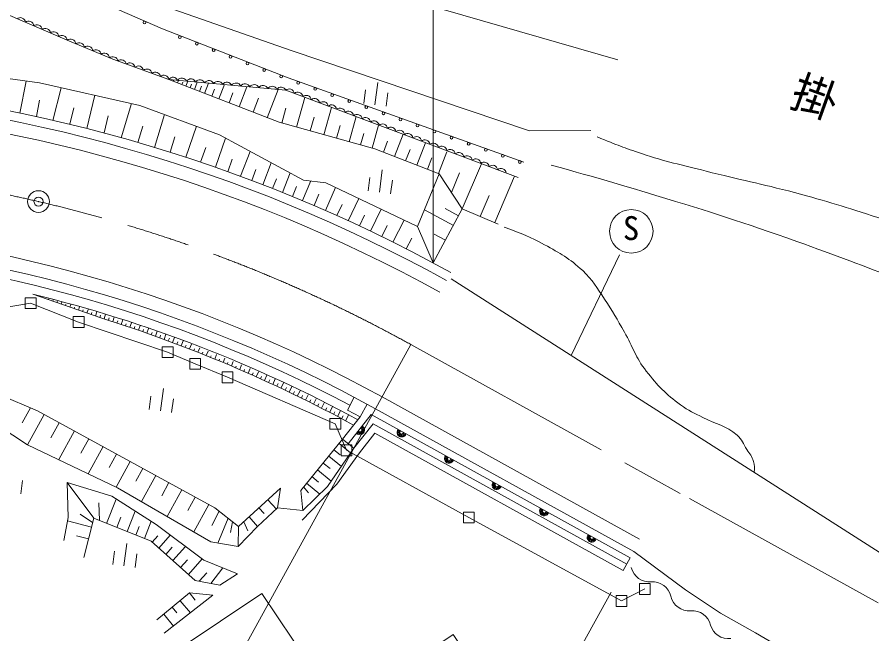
# Model space of a CAD drawing. Units: millimetres, scale not verified. Extents: x 40000 to 680000, y 20000 to 380000.
# Drawn here: x 263416 to 310626, y 253554 to 287627 of the extents above; entities that cross this region are included whole.
import ezdxf
from ezdxf.enums import TextEntityAlignment as Align

# ---------------------------------------------------------------- set-up
doc = ezdxf.new("R2010")
doc.units = ezdxf.units.MM
doc.header["$LTSCALE"] = 1000
doc.header["$PDMODE"] = 32
doc.header["$PDSIZE"] = 500
doc.linetypes.add('CHAIN', pattern=[18.5, 12, -1.5, 3.5, -1.5])
for name, color, linetype, lineweight in [('M-BGD', 7, 'Continuous', 13), ('M-BMK', 2, 'CHAIN', 13), ('M-BMK-ROW', 30, 'Continuous', 13), ('M-STR-HTXT', 7, 'Continuous', 13)]:
    doc.layers.add(name, color=color, linetype=linetype, lineweight=lineweight)
doc.styles.add('ＭＳ ゴシック', font='')
doc.styles.get('ＭＳ ゴシック').set_extended_font_data('MS Gothic')

msp = doc.modelspace()

# ---------------------------------------------------------------- linework, layer by layer
at = {"layer": 'M-BGD'}
for p, q in [((263806, 290306), (271451, 286979)), ((279218, 290284), (296596, 285269)), ((259475, 289225), (266174, 286355)), ((278546, 285781), (270906, 288460)), ((271451, 286979), (278394, 284267)), ((266174, 286355), (268696, 285301)), ((291707, 281352), (278546, 285781)), ((268696, 285301), (271801, 284176)), ((257205, 285024), (264660, 283989)), ((278394, 284267), (291409, 279620)), ((263570, 282322), (263915, 284093)), ((264660, 283989), (270196, 282751)), ((271801, 284176), (278256, 283587)), ((277893, 281814), (271801, 284176)), ((272044, 284082), (272070, 284150)), ((272277, 283991), (272330, 284128)), ((272510, 283901), (272563, 284036)), ((272743, 283811), (272848, 284081)), ((272976, 283720), (273055, 283922)), ((273209, 283630), (273366, 284033)), ((273492, 283520), (273602, 283803)), ((273775, 283411), (273994, 283976)), ((274567, 283104), (274874, 283896)), ((275677, 282673), (276107, 283783)), ((283180, 282782), (283342, 284021)), ((265398, 281924), (265846, 283724)), ((267261, 281473), (267718, 283306)), ((274171, 283257), (274324, 283653)), ((275122, 282888), (275337, 283443)), ((277232, 282070), (277835, 283626)), ((278256, 283587), (291091, 278771)), ((282561, 282863), (282657, 283606)), ((283800, 282701), (283897, 283445)), ((264485, 282128), (264663, 283040)), ((269169, 280966), (269739, 282854)), ((276454, 282372), (276756, 283149)), ((278854, 281548), (279310, 283192)), ((266331, 281704), (266556, 282607)), ((270196, 282751), (274594, 281125)), ((278032, 281775), (278260, 282598)), ((280364, 281129), (280783, 282639)), ((268217, 281225), (268451, 282165)), ((271013, 280429), (271561, 282247)), ((279609, 281338), (279819, 282093)), ((281751, 280744), (282136, 282131)), ((270093, 280703), (270365, 281605)), ((272737, 279886), (273329, 281593)), ((283177, 280349), (277893, 281814)), ((281058, 280936), (281250, 281630)), ((283025, 280391), (283379, 281665)), ((271876, 280162), (272133, 281013)), ((274366, 279335), (274925, 280947)), ((274594, 281125), (279236, 278624)), ((282388, 280568), (282565, 281205)), ((284257, 279931), (284732, 281157)), ((295095, 281355), (291707, 281352)), ((283644, 280168), (283881, 280781)), ((285496, 279451), (285976, 280690)), ((273553, 279615), (273831, 280416)), ((275758, 278835), (276290, 280211)), ((286731, 278973), (283177, 280349)), ((284876, 279691), (285116, 280311)), ((286692, 278988), (287156, 280184)), ((275063, 279088), (275303, 279779)), ((276986, 278370), (277456, 279584)), ((286083, 279224), (286323, 279844)), ((288005, 277038), (289068, 279528)), ((276373, 278605), (276606, 279208)), ((278071, 277942), (278490, 279026)), ((283424, 277950), (283585, 279190)), ((287414, 277936), (287856, 279029)), ((277530, 278158), (277736, 278692)), ((279172, 277490), (279633, 278575)), ((280471, 278472), (279236, 278624)), ((282804, 278031), (282901, 278774)), ((284044, 277869), (284141, 278613)), ((286731, 278973), (285536, 276057)), ((288005, 277038), (286731, 278973)), ((289795, 276274), (290893, 278845)), ((278622, 277718), (278853, 278261)), ((280456, 276938), (281001, 278219)), ((285536, 276057), (280471, 278472)), ((279815, 277217), (280084, 277850)), ((281708, 276376), (282285, 277607)), ((288991, 276617), (289481, 277766)), ((281083, 276660), (281372, 277277)), ((282327, 276090), (282609, 276693)), ((282943, 275798), (283515, 277021)), ((287512, 276123), (285916, 276984)), ((288005, 277038), (286394, 274050)), ((287797, 276653), (287053, 277054)), ((289990, 276191), (288005, 277038)), ((284173, 275198), (284795, 276410)), ((283559, 275501), (283847, 276116)), ((285536, 276057), (286394, 274050)), ((284909, 274827), (285211, 275419)), ((287071, 275306), (286444, 275644)), ((294018, 268937), (296695, 274489)), ((287383, 273176), (312022, 257434)), ((268033, 271015), (264289, 272321)), ((265148, 272021), (265161, 272058)), ((265384, 271939), (265410, 272013)), ((265620, 271856), (265639, 271909)), ((265856, 271774), (265894, 271880)), ((266093, 271692), (266117, 271761)), ((266329, 271609), (266377, 271747)), ((266565, 271527), (266594, 271612)), ((266801, 271445), (266860, 271615)), ((267037, 271362), (267072, 271463)), ((267273, 271280), (267343, 271482)), ((267509, 271198), (267550, 271315)), ((267745, 271115), (267827, 271349)), ((267981, 271033), (268027, 271165)), ((268219, 270956), (268308, 271217)), ((268457, 270880), (268500, 271006)), ((268695, 270804), (268783, 271060)), ((268933, 270727), (268974, 270847)), ((269171, 270648), (269257, 270903)), ((269408, 270570), (269448, 270687)), ((269645, 270490), (269732, 270745)), ((269882, 270410), (269922, 270528)), ((270118, 270329), (270206, 270588)), ((270354, 270247), (270396, 270368)), ((270590, 270164), (270681, 270430)), ((270826, 270081), (270870, 270209)), ((271061, 269997), (271155, 270272)), ((271297, 269912), (271344, 270050)), ((271530, 269823), (271630, 270115)), ((271764, 269735), (271826, 269882)), ((272001, 269652), (272118, 269932)), ((272235, 269564), (272288, 269690)), ((272469, 269476), (272580, 269742)), ((272702, 269386), (272749, 269499)), ((272936, 269296), (273043, 269552)), ((273169, 269205), (273211, 269307)), ((273401, 269114), (273505, 269362)), ((273634, 269021), (273673, 269116)), ((273866, 268928), (273968, 269172)), ((274097, 268834), (274135, 268924)), ((274329, 268740), (274430, 268982)), ((274560, 268644), (274597, 268733)), ((274791, 268548), (274893, 268792)), ((275021, 268451), (275059, 268541)), ((275251, 268354), (275355, 268602)), ((275481, 268255), (275521, 268350)), ((275711, 268156), (275818, 268413)), ((275940, 268057), (275983, 268158)), ((276169, 267956), (276281, 268223)), ((276398, 267855), (276445, 267967)), ((276626, 267753), (276743, 268033)), ((276854, 267650), (276906, 267775)), ((277082, 267547), (277206, 267843)), ((277309, 267442), (277368, 267584)), ((277536, 267338), (277668, 267653)), ((277763, 267232), (277829, 267388)), ((277989, 267125), (278148, 267439)), ((278441, 266911), (278595, 267214)), ((262445, 266754), (264537, 265882)), ((271332, 265869), (271493, 267108)), ((278215, 267018), (278292, 267169)), ((278666, 266802), (278738, 266944)), ((278891, 266693), (279042, 266990)), ((279340, 266472), (279489, 266766)), ((270712, 265949), (270809, 266693)), ((271952, 265788), (272048, 266532)), ((279116, 266583), (279184, 266718)), ((279564, 266361), (279631, 266493)), ((279787, 266249), (279935, 266541)), ((280010, 266136), (280077, 266268)), ((280233, 266022), (280382, 266317)), ((282034, 266628), (281660, 265921)), ((283571, 266649), (297796, 258783)), ((264155, 266042), (263704, 265209)), ((264537, 265882), (274338, 260522)), ((280455, 265908), (280524, 266042)), ((280677, 265793), (280829, 266092)), ((280899, 265677), (280970, 265817)), ((281120, 265561), (281276, 265868)), ((281660, 265921), (282367, 265547)), ((282741, 266254), (282367, 265547)), ((283208, 265993), (297472, 258105)), ((261574, 265574), (263996, 264002)), ((264908, 265679), (263992, 264004)), ((281341, 265444), (281416, 265592)), ((282367, 265547), (281380, 264307)), ((281562, 265326), (281723, 265643)), ((282973, 265666), (281693, 264058)), ((282973, 265666), (297279, 257754)), ((265746, 265221), (265288, 264384)), ((283075, 265152), (282006, 263809)), ((283075, 265152), (297085, 257404)), ((266583, 264763), (265717, 263180)), ((283178, 264639), (282319, 263560)), ((283178, 264639), (296892, 257054)), ((263996, 264002), (268965, 261630)), ((267375, 264330), (266942, 263539)), ((281380, 264307), (279087, 261485)), ((281196, 264080), (281837, 263559)), ((281380, 264307), (282006, 263809)), ((268166, 263898), (267348, 262402)), ((268914, 263489), (268505, 262741)), ((280568, 261688), (282006, 263809)), ((280911, 263729), (281262, 263444)), ((282319, 263560), (281069, 261819)), ((269662, 263080), (268889, 261667)), ((280314, 262994), (280698, 262682)), ((280626, 263378), (281328, 262808)), ((270368, 262693), (269982, 261987)), ((280002, 262610), (280770, 261986)), ((263622, 261292), (263719, 262036)), ((271074, 262307), (270285, 260863)), ((279702, 262241), (280071, 261942)), ((266243, 259984), (266177, 261926)), ((266177, 261926), (268649, 261161)), ((267648, 259943), (266177, 261926)), ((268965, 261630), (274109, 258638)), ((271796, 261912), (271401, 261190)), ((275643, 259480), (277960, 261608)), ((277960, 261608), (277807, 260518)), ((281069, 261819), (279161, 259833)), ((279202, 260364), (280568, 261688)), ((279239, 261671), (279505, 261347)), ((279403, 261873), (280140, 261273)), ((268649, 261161), (271106, 259600)), ((272518, 261517), (271708, 260035)), ((273260, 261112), (272854, 260371)), ((279087, 261485), (279202, 260364)), ((267966, 259815), (267934, 260795)), ((268354, 259659), (268895, 261004)), ((274001, 260707), (273169, 259185)), ((277260, 260965), (277735, 260451)), ((267587, 259705), (266891, 260174)), ((269488, 259204), (269944, 260338)), ((274584, 260326), (274174, 259543)), ((274338, 260522), (275643, 259480)), ((277807, 260518), (276690, 259485)), ((276766, 260511), (277055, 260197)), ((279202, 260364), (277807, 260518)), ((265990, 258722), (266243, 259984)), ((267525, 259458), (266205, 259793)), ((267100, 257780), (267648, 259943)), ((267648, 259943), (270816, 258671)), ((268921, 259432), (269149, 259999)), ((270444, 258820), (270828, 259776)), ((275068, 259939), (274507, 258571)), ((275319, 259738), (275198, 259157)), ((275930, 259743), (276156, 259257)), ((276690, 259485), (276225, 260014)), ((269966, 259012), (270158, 259490)), ((271106, 259600), (273722, 257628)), ((276690, 259485), (275625, 258382)), ((275643, 259480), (275625, 258382)), ((267358, 258798), (266698, 258965)), ((270877, 258617), (271197, 258977)), ((271237, 258297), (271878, 259017)), ((269316, 257306), (269478, 258545)), ((270816, 258671), (273248, 256510)), ((271629, 257948), (271978, 258340)), ((272022, 257600), (272718, 258384)), ((275625, 258382), (274109, 258638)), ((268696, 257386), (268793, 258130)), ((269936, 257225), (270033, 257969)), ((297472, 258105), (300333, 255980)), ((272448, 257221), (272827, 257647)), ((272875, 256842), (273632, 257695)), ((275583, 256881), (273722, 257628)), ((297279, 257754), (296892, 257054)), ((273470, 256467), (273887, 256925)), ((274109, 256343), (274772, 257206)), ((274614, 256245), (275583, 256881)), ((273248, 256510), (274614, 256245)), ((300333, 255980), (302256, 254704)), ((271137, 254330), (272944, 255815)), ((274219, 255689), (271546, 253589)), ((272944, 255815), (274219, 255689)), ((272944, 255815), (273250, 255413)), ((271985, 255027), (272237, 254717)), ((272423, 255386), (272987, 254721)), ((271519, 254643), (272048, 253983)), ((302256, 254704), (304194, 253605)), ((304194, 253605), (306236, 252429))]:
    msp.add_line(p, q, dxfattribs=at)
msp.add_lwpolyline([(291504, 247539), (287493, 253519), (281265, 249341), (276940, 255788), (272367, 252721), (278697, 243284)], dxfattribs=at)
for centre, radius in [((270451, 287332), 75), ((272409, 286524), 75), ((273340, 286160), 75), ((274272, 285796), 75), ((275203, 285433), 75), ((276135, 285069), 75), ((277066, 284705), 75), ((277997, 284341), 75), ((278937, 283993), 75), ((279879, 283657), 75), ((280821, 283321), 75), ((281763, 282984), 75), ((282704, 282648), 75), ((283646, 282312), 75), ((284588, 281976), 75), ((285530, 281640), 75), ((286471, 281303), 75), ((287413, 280967), 75), ((288355, 280631), 75), ((289297, 280295), 75), ((290239, 279958), 75), ((291180, 279622), 75), ((264599, 277438), 600), ((297338, 275793), 1200)]:
    msp.add_circle(centre, radius, dxfattribs=at)
for centre, radius, start, end in [((263594, 287315), 283, 4.8831, 128.7381), ((264054, 287119), 283, 4.8831, 128.7381), ((264513, 286922), 283, 4.8831, 128.7381), ((264973, 286725), 283, 4.8831, 128.7381), ((265432, 286528), 283, 4.8831, 128.7381), ((265892, 286331), 283, 4.8831, 128.7381), ((266359, 286097), 318, 9.0285, 125.6099), ((266852, 285927), 283, 5.3917, 129.2467), ((267313, 285735), 283, 5.3917, 129.2467), ((267775, 285542), 283, 5.3917, 129.2467), ((268236, 285349), 283, 5.3917, 129.2467), ((268700, 285158), 283, 8.1509, 129.8593), ((269170, 284988), 283, 8.1509, 132.0059), ((269640, 284817), 283, 8.1509, 132.0059), ((270110, 284647), 283, 8.1509, 132.0059), ((270580, 284477), 283, 8.1509, 132.0059), ((271050, 284306), 283, 8.1509, 132.0059), ((271520, 284136), 283, 8.1509, 132.0059), ((272030, 284036), 269, 20.9737, 148.6017), ((272518, 283977), 283, 22.8602, 146.7152), ((273016, 283931), 283, 22.8602, 146.7152), ((246470, 199519), 84550, 61.07105, 87.24837), ((273514, 283886), 283, 22.8602, 146.7152), ((274012, 283840), 283, 22.8602, 146.7152), ((274510, 283795), 283, 22.8602, 146.7152), ((275007, 283750), 283, 22.8602, 146.7152), ((275505, 283704), 283, 22.8602, 146.7152), ((276003, 283659), 283, 22.8602, 146.7152), ((276501, 283613), 283, 22.8602, 146.7152), ((276999, 283568), 283, 22.8602, 146.7152), ((277497, 283523), 283, 22.8602, 146.7152), ((277995, 283477), 283, 22.8602, 146.7152), ((246470, 199519), 84050, 61.07105, 87.24837), ((278443, 283375), 283, 7.5045, 131.3595), ((278912, 283199), 283, 7.5045, 131.3595), ((279380, 283023), 283, 7.5045, 131.3595), ((279848, 282848), 283, 7.5045, 131.3595), ((280316, 282672), 283, 7.5045, 131.3595), ((246470, 199519), 83300, 61.07105, 87.24837), ((280784, 282496), 283, 7.5045, 131.3595), ((281252, 282321), 283, 7.5045, 131.3595), ((281720, 282145), 283, 7.5045, 131.3595), ((282188, 281969), 283, 7.5045, 131.3595), ((282657, 281794), 283, 7.5045, 131.3595), ((283125, 281618), 283, 7.5045, 131.3595), ((283593, 281442), 283, 7.5045, 131.3595), ((284061, 281267), 283, 7.5045, 131.3595), ((284529, 281091), 283, 7.5045, 131.3595), ((284997, 280915), 283, 7.5045, 131.3595), ((285465, 280740), 283, 7.5045, 131.3595), ((285933, 280564), 283, 7.5045, 131.3595), ((286402, 280388), 283, 7.5045, 131.3595), ((286870, 280213), 283, 7.5045, 131.3595), ((287338, 280037), 283, 7.5045, 131.3595), ((287806, 279861), 283, 7.5045, 131.3595), ((288274, 279686), 283, 7.5045, 131.3595), ((288742, 279510), 283, 7.5045, 131.3595), ((289210, 279334), 283, 7.5045, 131.3595), ((289678, 279159), 283, 7.5045, 131.3595), ((290147, 278983), 283, 7.5045, 131.3595), ((246470, 199519), 76700, 61.07105, 87.24837), ((246470, 199519), 75950, 61.07105, 87.24837), ((246470, 199519), 75450, 62.07898, 87.24837), ((246470, 199519), 74950, 61.4965, 76.24683), ((244674, 196529), 78062, 61.43308, 72.58816), ((282352, 264812), 254, 221.1165, 61.8942), ((282352, 264812), 203, 218.4784, 64.5323), ((282352, 264812), 152, 214.0149, 68.9958), ((282352, 264812), 102, 204.709, 78.3016), ((282352, 264812), 100, 204.2257, 78.7849), ((284652, 264685), 254, 140.6675, 341.4452), ((284652, 264685), 203, 138.0293, 344.0833), ((284652, 264685), 152, 133.5659, 348.5468), ((284652, 264685), 102, 124.2601, 357.8526), ((284652, 264685), 100, 123.7767, 358.3359), ((287278, 263233), 254, 140.6675, 341.4452), ((287278, 263233), 203, 138.0293, 344.0833), ((287278, 263233), 152, 133.5659, 348.5468), ((287278, 263233), 102, 124.2601, 357.8526), ((287278, 263233), 100, 123.7767, 358.3359), ((289903, 261781), 254, 140.6675, 341.4452), ((289903, 261781), 203, 138.0293, 344.0833), ((289903, 261781), 152, 133.5659, 348.5468), ((289903, 261781), 102, 124.2601, 357.8526), ((289903, 261781), 100, 123.7767, 358.3359), ((292528, 260329), 254, 140.6675, 341.4452), ((292528, 260329), 203, 138.0293, 344.0833), ((292528, 260329), 152, 133.5659, 348.5468), ((292528, 260329), 102, 124.2601, 357.8526), ((292528, 260329), 100, 123.7767, 358.3359), ((295153, 258878), 254, 140.6675, 341.4452), ((295153, 258878), 203, 138.0293, 344.0833), ((295153, 258878), 152, 133.5659, 348.5468), ((295153, 258878), 102, 124.2601, 357.8526), ((295153, 258878), 100, 123.7767, 358.3359), ((298349, 257461), 1038, 193.328, 274.5417), ((298514, 255391), 1038, 13.328, 94.5417), ((300534, 255870), 1038, 193.328, 274.5417), ((300699, 253800), 1038, 13.328, 94.5417), ((302697, 254318), 1026, 195.7405, 277.453)]:
    msp.add_arc(centre, radius, start, end, dxfattribs=at)
for points, knots in [([(295454, 281008), (296600, 280537), (296934, 280413), (297902, 280087), (299268, 279626), (300068, 279479), (301464, 279118), (303369, 278625), (304458, 278437), (306359, 277930), (308173, 277447), (309177, 277129), (310962, 276549), (313118, 275850), (314332, 275469), (316439, 274635), (318587, 273785), (319722, 273147), (321854, 272257), (323927, 271393), (325086, 270898), (327197, 270131), (329685, 269227), (331134, 268881), (333631, 268005), (336079, 267145), (337430, 266606), (339846, 265660), (342735, 264529), (344333, 263843), (347188, 262630), (348586, 262036), (349392, 261748), (350750, 261067), (352091, 260395), (352880, 260078), (354146, 259274), (354570, 259005), (354857, 258898), (355180, 258515), (355434, 258213), (355564, 258023), (355713, 257658), (355857, 257307), (355878, 257089), (355972, 256722), (356041, 256451), (356062, 256363), (356140, 256027)], [0, 0, 0, 0, 1, 1, 1, 2, 2, 2, 3, 3, 3, 4, 4, 4, 5, 5, 5, 6, 6, 6, 7, 7, 7, 8, 8, 8, 9, 9, 9, 10, 10, 10, 11, 11, 11, 12, 12, 12, 13, 13, 13, 14, 14, 14, 15, 15, 15, 16, 16, 16, 16]), ([(292914, 279451), (295709, 278676), (296444, 278462), (298693, 277779), (301752, 276850), (303460, 276307), (306471, 275235), (310781, 273701), (313140, 272692), (317411, 271055), (321253, 269583), (323391, 268721), (327243, 267275), (330905, 265900), (332946, 265100), (336648, 263840), (340101, 262665), (342145, 262336), (345562, 261059), (348446, 259982), (350146, 259524), (352841, 258034), (354160, 257303), (354652, 257034), (356140, 256027)], [0, 0, 0, 0, 1, 1, 1, 2, 2, 2, 3, 3, 3, 4, 4, 4, 5, 5, 5, 6, 6, 6, 7, 7, 7, 8, 8, 8, 8]), ([(290314, 276020), (291366, 275635), (291710, 275505), (292544, 275051), (293417, 274574), (293923, 274299), (294652, 273621), (295220, 273092), (295425, 272687), (295863, 272046), (296331, 271363), (296539, 270945), (296954, 270229), (297438, 269393), (297567, 268831), (298165, 268072), (298808, 267257), (299217, 266817), (300055, 266206), (300504, 265879), (300801, 265764), (301291, 265504), (302024, 265114), (302555, 265077), (303181, 264533), (303463, 264289), (303522, 264061), (303714, 263742), (303867, 263487), (304014, 263367), (304086, 263079), (304142, 262852), (304143, 262737), (304122, 262481)], [0, 0, 0, 0, 1, 1, 1, 2, 2, 2, 3, 3, 3, 4, 4, 4, 5, 5, 5, 6, 6, 6, 7, 7, 7, 8, 8, 8, 9, 9, 9, 10, 10, 10, 11, 11, 11, 11])]:
    msp.add_open_spline(points, degree=3, knots=knots, dxfattribs=at)
msp.add_point((264599, 277438), dxfattribs=at)
at = {"layer": 'M-BMK'}
for p, q in [((285168, 269537), (300554, 261028)), ((300554, 261028), (310973, 255267))]:
    msp.add_line(p, q, dxfattribs=at)
msp.add_arc((246470, 199519), 80000, 61.07105, 87.24837, dxfattribs=at)
at = {"layer": 'M-BMK-ROW'}
for p, q in [((264462, 272122), (263862, 272122)), ((263862, 272122), (263862, 271522)), ((264462, 271522), (264462, 272122)), ((263862, 271522), (264462, 271522)), ((267116, 271083), (266516, 271083)), ((266516, 271083), (266516, 270483)), ((267116, 270483), (267116, 271083)), ((266516, 270483), (267116, 270483)), ((272031, 269417), (271431, 269417)), ((271431, 269417), (271431, 268817)), ((272031, 268817), (272031, 269417)), ((271431, 268817), (272031, 268817)), ((273552, 268776), (272952, 268776)), ((272952, 268776), (272952, 268176)), ((273552, 268176), (273552, 268776)), ((272952, 268176), (273552, 268176)), ((275338, 268032), (274738, 268032)), ((274738, 268032), (274738, 267432)), ((275338, 267432), (275338, 268032)), ((274738, 267432), (275338, 267432)), ((281291, 265461), (280691, 265461)), ((280691, 265461), (280691, 264861)), ((281291, 264861), (281291, 265461)), ((280691, 264861), (281291, 264861)), ((281905, 263999), (281305, 263999)), ((281305, 263999), (281305, 263399)), ((281905, 263399), (281905, 263999)), ((281305, 263399), (281905, 263399)), ((288668, 260288), (288068, 260288)), ((288068, 260288), (288068, 259688)), ((288668, 259688), (288668, 260288)), ((288068, 259688), (288668, 259688)), ((298382, 256337), (297782, 256337)), ((297782, 256337), (297782, 255737)), ((298382, 255737), (298382, 256337)), ((297098, 255672), (296498, 255672)), ((296498, 255672), (296498, 255072)), ((297098, 255072), (297098, 255672)), ((297782, 255737), (298382, 255737)), ((296498, 255072), (297098, 255072))]:
    msp.add_line(p, q, dxfattribs=at)
msp.add_lwpolyline([(298082, 256037), (296798, 255372), (288368, 259988), (281605, 263699), (280991, 265161), (275038, 267732), (273252, 268476), (271731, 269117), (266816, 270783), (264162, 271822), (260561, 271221), (253578, 271916), (247032, 272325), (245712, 272393)], dxfattribs=at)
at = {"layer": 'M-STR-HTXT'}
for p, q in [((286394, 274050), (286394, 340385)), ((285168, 269537), (265146, 233123)), ((296227, 255852), (279322, 225283))]:
    msp.add_line(p, q, dxfattribs=at)

# ---------------------------------------------------------------- texts
at = {"layer": 'M-BGD', "style": 'ＭＳ ゴシック'}
msp.add_text('S', height=1320, dxfattribs=at).set_placement((296874, 276630), align=Align.TOP_LEFT)
at = {"layer": 'M-BGD', "insert": (312981, 280028), "char_height": 1833, "attachment_point": 8, "rotation": 340.221, "style": 'ＭＳ ゴシック'}
msp.add_mtext('\\T1.5;掛\\~渕\\~川', dxfattribs=at)

doc.saveas('drawing.dxf')
